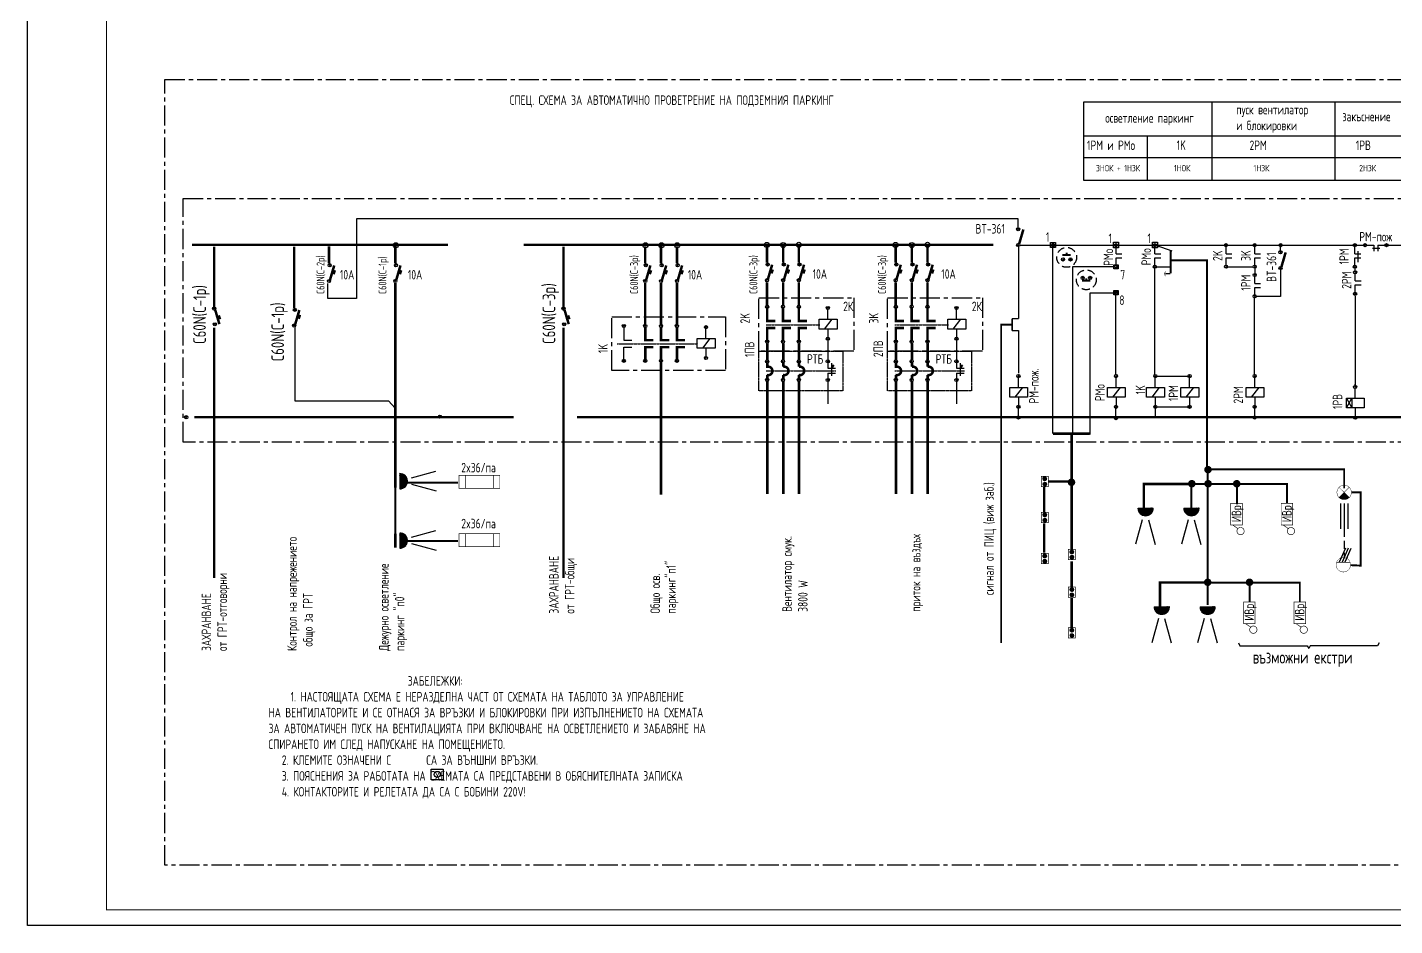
# Model space of a CAD drawing. Extents: x 25325 to 182345, y 3956 to 147305.
# Drawn here: x 42797 to 44956, y 18075 to 19494 of the extents above; entities that cross this region are included whole.
import ezdxf

# ---------------------------------------------------------------- set-up
doc = ezdxf.new("R2010")
doc.units = 0
doc.header["$MEASUREMENT"] = 0
doc.header["$PDMODE"] = 32
doc.header["$PDSIZE"] = 5
for name, pattern in [('CENTER', [50.8, 31.75, -6.35, 6.35, -6.35]), ('DASHED', [0.75, 0.5, -0.25]), ('HIDDENX2', [19.05, 12.7, -6.35])]:
    doc.linetypes.add(name, pattern=pattern)
doc.layers.get('0').update_dxf_attribs({"linetype": 'CONTINUOUS'})
doc.layers.add('CAT6A UNDERGROUND PORTS ROUTING', color=1, linetype='CONTINUOUS')
doc.layers.add('ELSH', color=111, linetype='CONTINUOUS')
doc.styles.get("Standard").update_dxf_attribs({"font": 'simplex.shx', "width": 0.7, "height": 10})
doc.styles.add('Tabla_100', font='simplex.shx', dxfattribs={"width": 0.7, "height": 20})
pattern_1 = [(45, (45513.04917, 39715.33157), (-0.08838834765, 0.08838834765), []), (135, (45513.04917, 39715.33157), (-0.08838834765, -0.08838834765), [])]
pattern_2 = [(45, (45513.04917, 39779.46226), (-0.08838834765, 0.08838834765), []), (135, (45513.04917, 39779.46226), (-0.08838834765, -0.08838834765), [])]
pattern_3 = [(45, (45513.04917, 39838.84253), (-0.08838834765, 0.08838834765), []), (135, (45513.04917, 39838.84253), (-0.08838834765, -0.08838834765), [])]
pattern_4 = [(45, (45470.26054, 39832.50863), (-0.08838834765, 0.08838834765), []), (135, (45470.26054, 39832.50863), (-0.08838834765, -0.08838834765), [])]
pattern_5 = [(45, (45470.26054, 39897.43106), (-0.08838834765, 0.08838834765), []), (135, (45470.26054, 39897.43106), (-0.08838834765, -0.08838834765), [])]
pattern_6 = [(45, (45470.26054, 39954.43611), (-0.08838834765, 0.08838834765), []), (135, (45470.26054, 39954.43611), (-0.08838834765, -0.08838834765), [])]

# ---------------------------------------------------------------- blocks, each defined once
blk = doc.blocks.new('A2_M100')
at = {"ltscale": 30}
blk.add_lwpolyline([(0, 4200), (5940.6, 4200), (5940.6, 0), (0, 0)], close=True, dxfattribs=at)
at = {"const_width": 3}
blk.add_lwpolyline([(5890.6, 4150), (200, 4150), (200, 50), (5890.6, 50)], close=True, dxfattribs=at)

msp = doc.modelspace()

# ---------------------------------------------------------------- hatches: boundary and pattern name
at = {"layer": 'CAT6A UNDERGROUND PORTS ROUTING', "linetype": 'Continuous'}
h = msp.add_hatch(dxfattribs=at)
h.set_pattern_fill('ANSI37', color=256, angle=-104.19849, style=0)
h.set_pattern_definition([(45, (40699.88047, 41806.07428), (-0.08838834765, 0.08838834765), []), (135, (40699.88047, 41806.07428), (-0.08838834765, -0.08838834765), [])])
edge = h.paths.add_edge_path()
edge.add_arc((43384.97, 18776.61), 12, 270, 450)
edge.add_line((43384.97, 18788.61), (43384.97, 18764.61))
at = {"layer": 'CAT6A UNDERGROUND PORTS ROUTING'}
h = msp.add_hatch(dxfattribs=at)
h.set_pattern_fill('ANSI37', color=256, angle=-104.19849, style=0)
h.set_pattern_definition(pattern_6)
edge = h.paths.add_edge_path()
edge.add_arc((44403.22, 18780.47), 2.74, 0, 360)
at = {"layer": 'CAT6A UNDERGROUND PORTS ROUTING', "linetype": 'Continuous'}
h = msp.add_hatch(color=256, dxfattribs=at)
edge = h.paths.add_edge_path()
edge.add_arc((44445.43, 18775.05), 6, 255.80151, 615.80151)
h = msp.add_hatch(color=256, dxfattribs=at)
edge = h.paths.add_edge_path()
edge.add_arc((44661.01, 18794.99), 6, -75.80151, 284.19849, ccw=False)
at = {"layer": 'CAT6A UNDERGROUND PORTS ROUTING'}
h = msp.add_hatch(dxfattribs=at)
h.set_pattern_fill('ANSI37', color=256, angle=-104.19849, style=0)
h.set_pattern_definition(pattern_6)
edge = h.paths.add_edge_path()
edge.add_arc((44403.34, 18772.15), 2.74, 0, 360)
at = {"layer": 'CAT6A UNDERGROUND PORTS ROUTING', "linetype": 'Continuous'}
h = msp.add_hatch(color=256, dxfattribs=at)
edge = h.paths.add_edge_path()
edge.add_arc((44635.42, 18772.71), 6, -75.80151, 284.19849, ccw=False)
h = msp.add_hatch(color=256, dxfattribs=at)
edge = h.paths.add_edge_path()
edge.add_arc((44661.15, 18772.71), 6, -75.80151, 284.19849, ccw=False)
h = msp.add_hatch(color=256, dxfattribs=at)
edge = h.paths.add_edge_path()
edge.add_arc((44706.35, 18772.71), 6, -75.80151, 284.19849, ccw=False)
at = {"layer": 'CAT6A UNDERGROUND PORTS ROUTING'}
h = msp.add_hatch(color=256, dxfattribs=at)
edge = h.paths.add_edge_path()
edge.add_line((44884.02, 18750.91), (44875.97, 18758.99))
edge.add_line((44875.97, 18758.99), (44867.89, 18750.91))
edge.add_arc((44875.96, 18758.97), 11.4, 225.0065, 315.0202)
h = msp.add_hatch(dxfattribs=at)
h.set_pattern_fill('ANSI37', color=256, angle=-104.19849, style=0)
h.set_pattern_definition(pattern_5)
edge = h.paths.add_edge_path()
edge.add_arc((44403.22, 18723.47), 2.74, 0, 360)
h = msp.add_hatch(dxfattribs=at)
h.set_pattern_fill('ANSI37', color=256, angle=-104.19849, style=0)
h.set_pattern_definition(pattern_5)
edge = h.paths.add_edge_path()
edge.add_arc((44403.34, 18715.15), 2.74, 0, 360)
at = {"layer": 'CAT6A UNDERGROUND PORTS ROUTING', "linetype": 'Continuous'}
h = msp.add_hatch(dxfattribs=at)
h.set_pattern_fill('ANSI37', color=256, angle=-104.19849, style=0)
h.set_pattern_definition([(225, (21533.01332, 21419.23236), (-0.08838834765, 0.08838834765), []), (135, (21533.01332, 21419.23236), (0.08838834765, 0.08838834765), [])])
edge = h.paths.add_edge_path()
edge.add_arc((44562.48, 18734.14), 12, -180, 0, ccw=False)
edge.add_line((44550.48, 18734.14), (44574.48, 18734.14))
h = msp.add_hatch(dxfattribs=at)
h.set_pattern_fill('ANSI37', color=256, angle=-104.19849, style=0)
h.set_pattern_definition([(225, (21605.36904, 21419.23236), (-0.08838834765, 0.08838834765), []), (135, (21605.36904, 21419.23236), (0.08838834765, 0.08838834765), [])])
edge = h.paths.add_edge_path()
edge.add_arc((44634.83, 18734.14), 12, -180, 0, ccw=False)
edge.add_line((44622.83, 18734.14), (44646.83, 18734.14))
h = msp.add_hatch(dxfattribs=at)
h.set_pattern_fill('ANSI37', color=256, angle=-104.19849, style=0)
h.set_pattern_definition([(45, (40699.88047, 41712.32375), (-0.08838834765, 0.08838834765), []), (135, (40699.88047, 41712.32375), (-0.08838834765, -0.08838834765), [])])
edge = h.paths.add_edge_path()
edge.add_arc((43384.97, 18682.86), 12, 270, 450)
edge.add_line((43384.97, 18694.86), (43384.97, 18670.86))
at = {"layer": 'CAT6A UNDERGROUND PORTS ROUTING'}
h = msp.add_hatch(dxfattribs=at)
h.set_pattern_fill('ANSI37', color=256, angle=-104.19849, style=0)
h.set_pattern_definition(pattern_4)
edge = h.paths.add_edge_path()
edge.add_arc((44403.22, 18658.55), 2.74, 0, 360)
h = msp.add_hatch(dxfattribs=at)
h.set_pattern_fill('ANSI37', color=256, angle=-104.19849, style=0)
h.set_pattern_definition(pattern_4)
edge = h.paths.add_edge_path()
edge.add_arc((44403.34, 18650.23), 2.74, 0, 360)
h = msp.add_hatch(dxfattribs=at)
h.set_pattern_fill('ANSI37', color=256, angle=-104.19849, style=0)
h.set_pattern_definition(pattern_3)
edge = h.paths.add_edge_path()
edge.add_arc((44446.01, 18664.88), 2.74, 0, 360)
h = msp.add_hatch(dxfattribs=at)
h.set_pattern_fill('ANSI37', color=256, angle=-104.19849, style=0)
h.set_pattern_definition(pattern_3)
edge = h.paths.add_edge_path()
edge.add_arc((44446.13, 18656.56), 2.74, 0, 360)
for points in [[(44868.85, 18649.35), (44870.86, 18657.11), (44873.22, 18656.11)], [(44873.35, 18649.25), (44875.36, 18657.01), (44877.72, 18656.01)], [(44877.59, 18649.22), (44879.6, 18656.98), (44881.96, 18655.98)]]:
    msp.add_hatch(color=256, dxfattribs=at).paths.add_polyline_path(points)
at = {"layer": 'CAT6A UNDERGROUND PORTS ROUTING', "linetype": 'Continuous'}
h = msp.add_hatch(color=256, dxfattribs=at)
edge = h.paths.add_edge_path()
edge.add_arc((44660.54, 18617.01), 6, -75.80151, 284.19849, ccw=False)
h = msp.add_hatch(color=256, dxfattribs=at)
edge = h.paths.add_edge_path()
edge.add_arc((44726.55, 18617.01), 6, -75.80151, 284.19849, ccw=False)
at = {"layer": 'CAT6A UNDERGROUND PORTS ROUTING'}
h = msp.add_hatch(dxfattribs=at)
h.set_pattern_fill('ANSI37', color=256, angle=-104.19849, style=0)
h.set_pattern_definition(pattern_2)
edge = h.paths.add_edge_path()
edge.add_arc((44446.01, 18605.5), 2.74, 0, 360)
h = msp.add_hatch(dxfattribs=at)
h.set_pattern_fill('ANSI37', color=256, angle=-104.19849, style=0)
h.set_pattern_definition(pattern_2)
edge = h.paths.add_edge_path()
edge.add_arc((44446.13, 18597.18), 2.74, 0, 360)
at = {"layer": 'CAT6A UNDERGROUND PORTS ROUTING', "linetype": 'Continuous'}
h = msp.add_hatch(dxfattribs=at)
h.set_pattern_fill('ANSI37', color=256, angle=-104.19849, style=0)
h.set_pattern_definition([(225, (21558.57844, 21263.52743), (-0.08838834765, 0.08838834765), []), (135, (21558.57844, 21263.52743), (0.08838834765, 0.08838834765), [])])
edge = h.paths.add_edge_path()
edge.add_arc((44588.04, 18578.44), 12, -180, 0, ccw=False)
edge.add_line((44576.04, 18578.44), (44600.04, 18578.44))
h = msp.add_hatch(dxfattribs=at)
h.set_pattern_fill('ANSI37', color=256, angle=-104.19849, style=0)
h.set_pattern_definition([(225, (21630.93415, 21263.52743), (-0.08838834765, 0.08838834765), []), (135, (21630.93415, 21263.52743), (0.08838834765, 0.08838834765), [])])
edge = h.paths.add_edge_path()
edge.add_arc((44660.4, 18578.44), 12, -180, 0, ccw=False)
edge.add_line((44648.4, 18578.44), (44672.4, 18578.44))
at = {"layer": 'CAT6A UNDERGROUND PORTS ROUTING'}
h = msp.add_hatch(dxfattribs=at)
h.set_pattern_fill('ANSI37', color=256, angle=-104.19849, style=0)
h.set_pattern_definition(pattern_1)
edge = h.paths.add_edge_path()
edge.add_arc((44446.01, 18541.37), 2.74, 0, 360)
h = msp.add_hatch(dxfattribs=at)
h.set_pattern_fill('ANSI37', color=256, angle=-104.19849, style=0)
h.set_pattern_definition(pattern_1)
edge = h.paths.add_edge_path()
edge.add_arc((44446.13, 18533.05), 2.74, 0, 360)

# ---------------------------------------------------------------- linework, layer by layer
at = {"layer": 'CAT6A UNDERGROUND PORTS ROUTING', "linetype": 'Continuous'}
for p, q in [((43384.97, 18788.61), (43384.97, 18764.61)), ((43403.35, 18782.01), (43441.99, 18792.36)), ((43403.58, 18772.09), (43442.22, 18761.74)), ((44550.48, 18734.14), (44574.48, 18734.14)), ((44622.83, 18734.14), (44646.83, 18734.14)), ((43384.97, 18694.86), (43384.97, 18670.86)), ((43403.35, 18688.25), (43441.99, 18698.61)), ((44557.08, 18715.76), (44546.73, 18677.13)), ((44567, 18715.53), (44577.35, 18676.89)), ((44629.44, 18715.76), (44619.09, 18677.13)), ((44639.35, 18715.53), (44649.7, 18676.89)), ((43403.58, 18678.34), (43442.22, 18667.99)), ((44576.04, 18578.44), (44600.04, 18578.44)), ((44648.4, 18578.44), (44672.4, 18578.44)), ((44582.65, 18560.06), (44572.29, 18521.42)), ((44592.56, 18559.82), (44602.91, 18521.19)), ((44655, 18560.06), (44644.65, 18521.42)), ((44664.92, 18559.82), (44675.27, 18521.19))]:
    msp.add_line(p, q, dxfattribs=at)
at = {"layer": 'CAT6A UNDERGROUND PORTS ROUTING'}
for p, q in [((44870, 18741.44), (44870, 18701.68)), ((44876, 18741.44), (44876, 18701.68)), ((44882, 18741.44), (44882, 18701.68)), ((44868.85, 18649.35), (44878.52, 18671.31)), ((44873.35, 18649.25), (44883.01, 18671.21)), ((44877.59, 18649.22), (44887.25, 18671.18))]:
    msp.add_line(p, q, dxfattribs=at)
for points, const_width in [([(44591.64, 19103.19), (44591.64, 19105.45)], 0.6), ([(44592.85, 19101.45), (44592.85, 19107.19)], 0.6), ([(44594.07, 19100.05), (44594.07, 19108.76)], 0.6), ([(44867.85, 18767.01), (44884.09, 18750.98)], 0.6), ([(44883.99, 18767.01), (44867.89, 18750.91)], 0.6), ([(44708.17, 18701.88), (44699.91, 18707.61)], 1), ([(44787.74, 18701.88), (44779.48, 18707.61)], 1), ([(44864.02, 18648.66), (44885.07, 18648.66)], 1), ([(44728.36, 18546.18), (44720.11, 18551.91)], 1), ([(44807.93, 18546.18), (44799.67, 18551.91)], 1)]:
    msp.add_lwpolyline(points, dxfattribs=dict(at, const_width=const_width))
at = {"layer": 'CAT6A UNDERGROUND PORTS ROUTING', "const_width": 1}
for points in [[(43478.3, 18785.9), (43542.91, 18785.9), (43542.91, 18765.5), (43478.3, 18765.5)], [(43488.44, 18785.9), (43532.89, 18785.9), (43532.89, 18765.67), (43488.44, 18765.67)], [(44397.74, 18784.62), (44408.73, 18784.62), (44408.73, 18768.18), (44397.74, 18768.18)], [(44696.91, 18707.61), (44696.91, 18741.63), (44715.22, 18741.63), (44715.22, 18707.61)], [(44776.48, 18707.61), (44776.48, 18741.63), (44794.78, 18741.63), (44794.78, 18707.61)], [(44397.74, 18727.62), (44408.73, 18727.62), (44408.73, 18711.18), (44397.74, 18711.18)], [(43478.3, 18693.66), (43542.91, 18693.66), (43542.91, 18673.26), (43478.3, 18673.26)], [(43488.44, 18693.66), (43532.89, 18693.66), (43532.89, 18673.43), (43488.44, 18673.43)], [(44397.74, 18662.7), (44408.73, 18662.7), (44408.73, 18646.25), (44397.74, 18646.25)], [(44440.53, 18669.03), (44451.52, 18669.03), (44451.52, 18652.59), (44440.53, 18652.59)], [(44440.53, 18609.65), (44451.52, 18609.65), (44451.52, 18593.21), (44440.53, 18593.21)], [(44717.1, 18551.91), (44717.1, 18585.92), (44735.41, 18585.92), (44735.41, 18551.91)], [(44796.67, 18551.91), (44796.67, 18585.92), (44814.97, 18585.92), (44814.97, 18551.91)], [(44440.53, 18545.52), (44451.52, 18545.52), (44451.52, 18529.08), (44440.53, 18529.08)]]:
    msp.add_lwpolyline(points, close=True, dxfattribs=at)
at = {"layer": 'CAT6A UNDERGROUND PORTS ROUTING'}
for points, const_width in [([(44887.36, 18758.98, -1.0001166), (44864.55, 18758.98, -0.4141453), (44875.96, 18770.38, -0.4142819), (44887.36, 18758.98, -2.3065602)], 0.6), ([(44706.63, 18697.88, 2.4142136), (44712.38, 18703.62, 0.4142136), (44706.63, 18697.88, -6.277753)], 1), ([(44786.2, 18697.88, 2.4142136), (44791.95, 18703.62, 0.4142136), (44786.2, 18697.88, -6.277753)], 1), ([(44886.06, 18644.65, -1.0001166), (44863.25, 18644.65, -0.4141453), (44874.66, 18656.06, -0.4142819), (44886.06, 18644.65, -2.3065602)], 0.6), ([(44726.82, 18542.17, 2.4142136), (44732.57, 18547.92, 0.4142136), (44726.82, 18542.17, -6.277753)], 1), ([(44806.39, 18542.17, 2.4142136), (44812.14, 18547.92, 0.4142136), (44806.39, 18542.17, -6.277753)], 1)]:
    msp.add_lwpolyline(points, format="xyb", dxfattribs=dict(at, const_width=const_width))
for centre in [(44403.22, 18780.47), (44403.34, 18772.15), (44403.22, 18723.47), (44403.34, 18715.15), (44403.22, 18658.55), (44403.34, 18650.23), (44446.01, 18664.88), (44446.13, 18656.56), (44446.01, 18605.5), (44446.13, 18597.18), (44446.01, 18541.37), (44446.13, 18533.05)]:
    msp.add_circle(centre, 2.74, dxfattribs=at)
for centre, start, end in [((43384.97, 18776.61), 270, 90), ((44562.48, 18734.14), 180, 0), ((44634.83, 18734.14), 180, 0), ((43384.97, 18682.86), 270, 90), ((44588.04, 18578.44), 180, 0), ((44660.4, 18578.44), 180, 0)]:
    msp.add_arc(centre, 12, start, end, dxfattribs=at)
at = {"layer": 'ELSH'}
for p, q in [((44666.85, 19375.39), (44666.85, 19250.95)), ((44861.01, 19375.89), (44861.01, 19251.46)), ((44466.2, 19322.06), (45247.23, 19322.06)), ((44565, 19322.2), (44565, 19251.1)), ((44666.85, 19322.57), (44666.85, 19251.47)), ((44466.2, 19287.78), (45247.23, 19287.78)), ((44361.23, 19190.85), (43316.61, 19190.85)), ((43316.61, 19190.85), (43316.61, 19065.39)), ((44361.23, 19174.09), (44361.23, 19191.1)), ((44363.85, 19149.54), (44807.1, 19149.54)), ((44416.18, 18851.89), (44416.18, 19149.54)), ((44578.85, 19149.69), (44603.71, 19140.73)), ((44737.06, 19149.48), (44907.22, 19149.48)), ((44775.33, 19137.83), (44775.33, 19149.48)), ((44911.14, 19149.48), (44922.82, 19149.48)), ((44922.82, 19149.48), (44922.82, 19140.07)), ((44929.15, 19149.48), (44940.19, 19149.48)), ((44929.15, 19149.48), (44929.15, 19140.07)), ((44945.11, 19149.48), (45190.66, 19149.48)), ((44361.97, 19146.94), (44361.97, 19033.61)), ((44515.78, 19135.81), (44515.78, 19146.85)), ((44515.78, 19135.81), (44525.19, 19135.81)), ((44515.78, 19129.48), (44525.19, 19129.48)), ((44515.78, 19117.8), (44515.78, 19129.48)), ((44577.01, 19135.81), (44577.01, 19146.85)), ((44577.01, 19135.81), (44586.42, 19135.81)), ((44577.01, 19129.48), (44586.42, 19129.48)), ((44577.01, 19117.8), (44577.01, 19129.48)), ((44689.43, 19135.81), (44689.43, 19147.06)), ((44689.43, 19135.81), (44698.84, 19135.81)), ((44689.43, 19117.8), (44689.43, 19129.48)), ((44689.43, 19129.48), (44698.84, 19129.48)), ((44734.67, 19135.81), (44734.67, 19147.06)), ((44734.67, 19135.81), (44744.08, 19135.81)), ((44734.67, 19117.8), (44734.67, 19129.48)), ((44734.67, 19129.48), (44744.08, 19129.48)), ((44892.87, 19135.81), (44892.87, 19146.85)), ((44892.87, 19135.81), (44902.28, 19135.81)), ((44892.87, 19117.8), (44892.87, 19129.48)), ((44892.87, 19129.48), (44902.28, 19129.48)), ((44897.84, 19122.43), (44897.84, 19139.98)), ((44920.51, 19144.91), (44932.02, 19144.91)), ((44447.81, 18852.47), (44447.81, 19115.81)), ((44447.81, 19115.81), (44513.27, 19115.81)), ((44577.01, 18944.47), (44577.01, 19113.46)), ((44579, 19115.03), (44603.14, 19115.03)), ((44691.46, 19115.15), (44732.5, 19115.15)), ((44734.77, 19112.8), (44734.77, 19104.82)), ((44775.34, 19110.84), (44775.34, 19068.53)), ((44892.91, 19114.88), (44892.91, 19108.74)), ((43271.19, 19065.39), (43271.19, 19088.78)), ((44601.41, 19104.41), (44593.94, 19104.41)), ((44734.67, 19088.78), (44734.67, 19100.03)), ((44734.67, 19088.78), (44744.08, 19088.78)), ((44893.2, 19092.94), (44893.2, 19103.97)), ((44893.2, 19092.94), (44902.61, 19092.94)), ((44893.2, 19074.93), (44893.2, 19086.61)), ((44893.2, 19086.61), (44902.61, 19086.61)), ((43316.61, 19065.39), (43271.19, 19065.39)), ((44474.83, 18850.5), (44474.83, 19074.34)), ((44474.83, 19074.34), (44515.97, 19074.34)), ((44515.69, 18944.64), (44515.69, 19074.34)), ((44734.51, 18944.61), (44734.51, 19067.17)), ((44734.67, 19070.77), (44734.67, 19082.45)), ((44734.67, 19082.45), (44744.08, 19082.45)), ((44775.34, 19068.53), (44736.52, 19068.53)), ((44893.19, 19068.97), (44893.26, 18928.12)), ((44060.77, 19032.39), (44060.77, 19047.73)), ((44263.9, 19032.39), (44263.9, 19047.73)), ((43219.21, 19019.62), (43219.21, 18903.59)), ((43738.73, 19020.03), (43738.73, 18999.49)), ((44055.65, 19017.06), (44067.59, 19032.39)), ((44258.79, 19017.06), (44270.73, 19032.39)), ((44351.76, 19033.61), (44361.97, 19033.61)), ((43738.73, 18999.49), (43751.56, 18999.49)), ((43863.2, 18986.71), (43875.14, 19002.05)), ((43868.31, 19002.05), (43868.31, 19017.39)), ((44060.57, 19001.71), (44060.57, 18955.4)), ((44060.77, 19017.91), (44060.77, 19004.27)), ((44263.71, 19001.71), (44263.71, 18955.4)), ((44263.9, 19017.91), (44263.9, 19004.27)), ((44351.76, 19014.5), (44361.97, 19014.5)), ((44361.97, 19014.5), (44361.97, 18947.11)), ((43738.73, 18966.82), (43738.73, 18988.41)), ((43738.73, 18988.41), (43751.56, 18988.41)), ((43868.31, 18987.56), (43868.31, 18973.93)), ((44060.57, 18955.4), (44072.64, 18955.4)), ((44067.24, 18943.35), (44067.24, 18963.33)), ((44067.24, 18959.84), (44070.1, 18959.84)), ((44070.1, 18959.84), (44067.24, 18955.4)), ((44263.71, 18955.4), (44275.77, 18955.4)), ((44270.37, 18943.35), (44270.37, 18963.33)), ((44270.37, 18959.84), (44273.23, 18959.84)), ((44273.23, 18959.84), (44270.37, 18955.4)), ((44060.57, 18947.15), (44060.57, 18898.94)), ((44060.57, 18947.15), (44072.64, 18947.15)), ((44263.71, 18947.15), (44263.71, 18898.94)), ((44263.71, 18947.15), (44275.77, 18947.15)), ((44361.72, 18940.13), (44361.72, 18940.78)), ((44361.72, 18924.79), (44361.72, 18940.13)), ((44515.77, 18940.13), (44515.77, 18940.78)), ((44515.77, 18924.79), (44515.77, 18940.13)), ((44577.75, 18940.13), (44577.75, 18940.78)), ((44577.75, 18924.79), (44577.75, 18940.13)), ((44579.28, 18942.61), (44630.1, 18942.61)), ((44631.85, 18940.13), (44631.85, 18940.78)), ((44631.85, 18924.79), (44631.85, 18940.13)), ((44734.75, 18940.13), (44734.75, 18940.78)), ((44734.75, 18924.79), (44734.75, 18940.13)), ((44356.6, 18909.45), (44368.54, 18924.79)), ((44510.65, 18909.45), (44522.59, 18924.79)), ((44572.63, 18909.45), (44584.57, 18924.79)), ((44626.74, 18909.45), (44638.67, 18924.79)), ((44729.63, 18909.45), (44741.57, 18924.79)), ((44893.24, 18923.05), (44893.24, 18923.7)), ((44893.24, 18907.71), (44893.24, 18923.05)), ((44893.26, 18928.12), (44893.26, 18929.98)), ((43219.21, 18903.59), (43366.97, 18903.59)), ((43366.97, 18903.59), (43377.53, 18892.08)), ((44361.65, 18878.59), (44361.65, 18891.93)), ((44361.72, 18909.45), (44361.72, 18896.67)), ((44361.72, 18896.67), (44361.72, 18896.08)), ((44515.69, 18878.59), (44515.69, 18891.93)), ((44515.77, 18909.45), (44515.77, 18896.67)), ((44515.77, 18896.67), (44515.77, 18896.08)), ((44577.32, 18892.16), (44577.32, 18878.18)), ((44577.75, 18909.45), (44577.75, 18896.67)), ((44577.75, 18896.67), (44577.75, 18896.08)), ((44580.24, 18894.4), (44631.07, 18894.4)), ((44631.85, 18909.45), (44631.85, 18896.67)), ((44631.85, 18896.67), (44631.85, 18896.08)), ((44734.67, 18878.59), (44734.67, 18891.93)), ((44734.75, 18909.45), (44734.75, 18896.67)), ((44734.75, 18896.67), (44734.75, 18896.08)), ((44879.59, 18907.71), (44888.13, 18892.37)), ((44879.59, 18892.37), (44888.13, 18907.71)), ((44893.24, 18892.37), (44893.24, 18879.59)), ((44515.77, 18878.91), (44515.77, 18878.32)), ((44893.24, 18879.59), (44893.24, 18879)), ((44708.89, 18521.25), (44711.34, 18516.82)), ((44711.34, 18516.82), (44817.62, 18516.82)), ((44817.62, 18516.82), (44820.07, 18512.4)), ((44822.51, 18516.82), (44820.07, 18512.4)), ((44928.79, 18516.82), (44822.51, 18516.82)), ((44931.24, 18521.25), (44928.79, 18516.82))]:
    msp.add_line(p, q, dxfattribs=at)
at = {"layer": 'ELSH', "linetype": 'DASHED'}
for p, q in [((43963.56, 19023.87), (44047.98, 19023.87)), ((44166.69, 19023.87), (44251.11, 19023.87)), ((43727.99, 18993.53), (43855.52, 18993.53)), ((43963.56, 18951.24), (44073.64, 18951.24)), ((44166.69, 18951.24), (44276.77, 18951.24))]:
    msp.add_line(p, q, dxfattribs=at)
at = {"layer": 'ELSH', "linetype": 'HIDDENX2'}
msp.add_line((44876, 18701.68), (44876, 18655.04), dxfattribs=at)
at = {"layer": 'ELSH', "linetype": 'CENTER'}
for points in [[(43014.06, 19411.09), (45304.05, 19411.09), (45304.05, 18170.12), (43014.06, 18170.12)], [(43952.01, 19066.48), (44101.7, 19066.48), (44101.7, 18982.12), (43952.01, 18982.12)], [(44155.14, 19066.48), (44304.84, 19066.48), (44304.84, 18982.12), (44155.14, 18982.12)], [(43719.55, 19036.13), (43899.25, 19036.13), (43899.25, 18951.77), (43719.55, 18951.77)]]:
    msp.add_lwpolyline(points, close=True, dxfattribs=at)
at = {"layer": 'ELSH'}
for points in [[(44465.13, 19375.72), (45247.23, 19375.72), (45247.23, 19251.47), (44465.13, 19251.47)], [(44412.37, 19153.68), (44419.98, 19153.68), (44419.98, 19146.08), (44412.37, 19146.08)], [(44511.65, 19154.19), (44519.86, 19154.19), (44519.86, 19145.43), (44511.65, 19145.43)], [(44573.1, 19154.19), (44581.31, 19154.19), (44581.31, 19145.43), (44573.1, 19145.43)], [(44512.54, 19118.46), (44519.37, 19118.46), (44519.37, 19111.91), (44512.54, 19111.91)], [(44512.17, 19077.79), (44519, 19077.79), (44519, 19071.24), (44512.17, 19071.24)], [(44047.13, 19032.39), (44075.27, 19032.39), (44075.27, 19017.06), (44047.13, 19017.06)], [(44250.26, 19032.39), (44278.4, 19032.39), (44278.4, 19017.06), (44250.26, 19017.06)], [(43854.67, 19002.05), (43882.81, 19002.05), (43882.81, 18986.71), (43854.67, 18986.71)], [(44348.08, 18924.79), (44376.22, 18924.79), (44376.22, 18909.45), (44348.08, 18909.45)], [(44502.12, 18924.79), (44530.26, 18924.79), (44530.26, 18909.45), (44502.12, 18909.45)], [(44564.1, 18924.79), (44592.24, 18924.79), (44592.24, 18909.45), (44564.1, 18909.45)], [(44618.21, 18924.79), (44646.35, 18924.79), (44646.35, 18909.45), (44618.21, 18909.45)], [(44721.1, 18924.79), (44749.25, 18924.79), (44749.25, 18909.45), (44721.1, 18909.45)], [(44879.59, 18907.71), (44888.13, 18907.71), (44888.13, 18892.37), (44879.59, 18892.37)], [(44879.59, 18907.71), (44907.73, 18907.71), (44907.73, 18892.37), (44879.59, 18892.37)], [(43434.7, 18321.94), (43453.42, 18321.94), (43453.42, 18304.93), (43434.7, 18304.93)]]:
    msp.add_lwpolyline(points, close=True, dxfattribs=at)
at = {"layer": 'ELSH', "linetype": 'CENTER'}
msp.add_lwpolyline([(45246.61, 18838.5), (43042.94, 18838.5), (43042.94, 19223.46), (45246.61, 19223.46)], dxfattribs=at)
at = {"layer": 'ELSH'}
for points, const_width in [([(44362.89, 19151.75), (44369.48, 19174.29)], 4), ([(43056.72, 19150.12), (43461.21, 19150.12)], 4), ([(43091.95, 19050.44), (43091.95, 19147.34)], 4), ([(43218.25, 19050.44), (43218.25, 19147.34)], 4), ([(43273.29, 19120.91), (43273.29, 19147.81)], 4), ([(43377.89, 19120.91), (43377.89, 19147.81)], 4), ([(43580.69, 19150.12), (44322.06, 19150.12)], 4), ([(43643.48, 19050.44), (43643.48, 19147.34)], 4), ([(43772.45, 19120.91), (43772.45, 19147.81)], 4), ([(43797.49, 19120.91), (43797.49, 19147.81)], 4), ([(43822.53, 19120.91), (43822.53, 19147.81)], 4), ([(43964.68, 19122.08), (43964.68, 19148.98)], 4), ([(43990.27, 19122.08), (43990.27, 19148.98)], 4), ([(44015.03, 19122.08), (44015.03, 19148.98)], 4), ([(44167.81, 19122.08), (44167.81, 19148.98)], 4), ([(44193.41, 19122.08), (44193.41, 19148.98)], 4), ([(44218.17, 19122.08), (44218.17, 19148.98)], 4), ([(44430.99, 19134.1), (44444.15, 19134.1)], 3), ([(44437.94, 19135.09), (44437.94, 19137.9)], 3), ([(44602.06, 19141.77), (44602.06, 19104.82)], 3), ([(44660.53, 18772.87), (44660.53, 18795.02), (44659.55, 18794.92), (44659.55, 19125.45), (44602.37, 19125.56)], 3), ([(44776.98, 19115.49), (44783.57, 19138.03)], 4), ([(43274.86, 19094.96), (43281.45, 19117.5)], 4), ([(43280.41, 19103.63), (43282.49, 19109.87)], 4), ([(43379.46, 19094.96), (43386.05, 19117.5)], 4), ([(43385.01, 19103.63), (43387.09, 19109.87)], 4), ([(43774.02, 19094.96), (43780.61, 19117.5)], 4), ([(43779.57, 19103.63), (43781.65, 19109.87)], 4), ([(43799.06, 19094.96), (43805.65, 19117.5)], 4), ([(43804.61, 19103.63), (43806.69, 19109.87)], 4), ([(43824.1, 19094.96), (43830.69, 19117.5)], 4), ([(43829.65, 19103.63), (43831.73, 19109.87)], 4), ([(43966.25, 19096.13), (43972.84, 19118.67)], 4), ([(43971.8, 19104.8), (43973.88, 19111.04)], 4), ([(43991.84, 19096.13), (43998.43, 19118.67)], 4), ([(43997.39, 19104.8), (43999.48, 19111.04)], 4), ([(44016.6, 19096.13), (44023.19, 19118.67)], 4), ([(44022.15, 19104.8), (44024.23, 19111.04)], 4), ([(44169.38, 19096.13), (44175.97, 19118.67)], 4), ([(44174.93, 19104.8), (44177.01, 19111.04)], 4), ([(44194.98, 19096.13), (44201.57, 19118.67)], 4), ([(44200.53, 19104.8), (44202.61, 19111.04)], 4), ([(44219.73, 19096.13), (44226.33, 19118.67)], 4), ([(44225.28, 19104.8), (44227.37, 19111.04)], 4), ([(43377.89, 18766.69), (43377.89, 19089.87)], 4), ([(43772.45, 19023.96), (43772.45, 19089.87)], 4), ([(43797.49, 19023.96), (43797.49, 19089.87)], 4), ([(43822.53, 19023.96), (43822.53, 19089.87)], 4), ([(43964.68, 19054.3), (43964.68, 19091.04)], 4), ([(43990.27, 19054.3), (43990.27, 19091.04)], 4), ([(44015.03, 19054.3), (44015.03, 19091.04)], 4), ([(44167.81, 19054.3), (44167.81, 19091.04)], 4), ([(44193.41, 19054.3), (44193.41, 19091.04)], 4), ([(44218.17, 19054.3), (44218.17, 19091.04)], 4), ([(44462, 19093.53), (44475.16, 19093.53)], 3), ([(44468.95, 19094.52), (44468.95, 19097.33)], 3), ([(43093.52, 19047.34), (43100.11, 19024.81)], 4), ([(43099.07, 19038.67), (43101.15, 19032.43)], 4), ([(43219.82, 19024.5), (43226.41, 19047.03)], 4), ([(43225.37, 19033.17), (43227.46, 19039.41)], 4), ([(43645.05, 19047.34), (43651.64, 19024.81)], 4), ([(43650.6, 19038.67), (43652.68, 19032.43)], 4), ([(43964.95, 19050.38), (43964.95, 19029.84), (43977.78, 19029.84)], 4), ([(43989.95, 19050.38), (43989.95, 19029.84), (44002.78, 19029.84)], 4), ([(44014.95, 19050.38), (44014.95, 19029.84), (44027.78, 19029.84)], 4), ([(44168.08, 19050.38), (44168.08, 19029.84), (44180.92, 19029.84)], 4), ([(44193.08, 19050.38), (44193.08, 19029.84), (44205.92, 19029.84)], 4), ([(44218.08, 19050.38), (44218.08, 19029.84), (44230.92, 19029.84)], 4), ([(43091.95, 18623.77), (43091.95, 19019.41)], 4), ([(43643.48, 18623.77), (43643.48, 19019.41)], 4), ([(43772.49, 19020.03), (43772.49, 18999.49), (43785.33, 18999.49)], 4), ([(43797.49, 19020.03), (43797.49, 18999.49), (43810.33, 18999.49)], 4), ([(43822.49, 19020.03), (43822.49, 18999.49), (43835.33, 18999.49)], 4), ([(43964.95, 18999.22), (43964.95, 19018.76), (43977.78, 19018.76)], 4), ([(43989.95, 18999.22), (43989.95, 19018.76), (44002.78, 19018.76)], 4), ([(44014.95, 18999.22), (44014.95, 19018.76), (44027.78, 19018.76)], 4), ([(44168.08, 18999.22), (44168.08, 19018.76), (44180.92, 19018.76)], 4), ([(44193.08, 18999.22), (44193.08, 19018.76), (44205.92, 19018.76)], 4), ([(44218.08, 18999.22), (44218.08, 19018.76), (44230.92, 19018.76)], 4), ([(44351.76, 19024.06), (44334.47, 19024.06), (44334.47, 18521.35)], 3), ([(44351.76, 19033.61), (44351.76, 19014.5)], 3), ([(43772.49, 18966.82), (43772.49, 18988.41), (43785.33, 18988.41)], 4), ([(43797.49, 18966.82), (43797.49, 18988.41), (43810.33, 18988.41)], 4), ([(43822.49, 18966.82), (43822.49, 18988.41), (43835.33, 18988.41)], 4), ([(43965.33, 18994.42), (43965.33, 18968.14)], 4), ([(43990.52, 18994.42), (43990.52, 18968.14)], 4), ([(44015.29, 18994.42), (44015.29, 18968.14)], 4), ([(44168.47, 18994.42), (44168.47, 18968.14)], 4), ([(44193.65, 18994.42), (44193.65, 18968.14)], 4), ([(44218.42, 18994.42), (44218.42, 18968.14)], 4), ([(43797.44, 18964.07), (43797.44, 18755.18)], 4), ([(43965.35, 18963.65), (43965.35, 18955.4)], 4), ([(43990.52, 18963.7), (43990.52, 18957.41)], 4), ([(44015.29, 18963.7), (44015.29, 18957.41)], 4), ([(44168.49, 18963.65), (44168.49, 18955.4)], 4), ([(44193.65, 18963.7), (44193.65, 18957.41)], 4), ([(44218.42, 18963.7), (44218.42, 18957.41)], 4), ([(43965.33, 18944.52), (43965.33, 18938.27)], 4), ([(43965.33, 18934.47), (43965.33, 18756.35)], 4), ([(43990.52, 18944.41), (43990.52, 18938.27)], 4), ([(43990.52, 18934.47), (43990.52, 18756.35)], 4), ([(44015.29, 18944.4), (44015.29, 18938.27)], 4), ([(44015.29, 18934.47), (44015.29, 18756.35)], 4), ([(44168.47, 18944.52), (44168.47, 18938.27)], 4), ([(44168.47, 18934.47), (44168.47, 18756.35)], 4), ([(44193.65, 18944.41), (44193.65, 18938.27)], 4), ([(44193.65, 18934.47), (44193.65, 18756.35)], 4), ([(44218.42, 18944.4), (44218.42, 18938.27)], 4), ([(44218.42, 18934.47), (44218.42, 18756.35)], 4), ([(44416.18, 18851.89), (44474.14, 18851.89)], 4), ([(44445.88, 18849.8), (44445.88, 18669.49)], 4), ([(43393.66, 18774.48), (43476.86, 18774.48)], 3), ([(44409.37, 18776.19), (44447.38, 18776.19)], 4), ([(44634.83, 18772.31), (44559.64, 18772.31), (44559.64, 18734.14)], 4), ([(44660.34, 18772.31), (44634.83, 18772.31), (44634.83, 18733.64)], 3), ([(43377.89, 18671.89), (43377.89, 18693.94)], 4), ([(43394.96, 18682.24), (43476.86, 18682.24)], 3), ([(44660.4, 18616.61), (44585.2, 18616.61), (44585.2, 18578.44)], 4), ([(44660.4, 18616.61), (44660.4, 18581.27)], 3)]:
    msp.add_lwpolyline(points, dxfattribs=dict(at, const_width=const_width))
at = {"layer": 'ELSH', "linetype": 'DASHED'}
for points in [[(43952.01, 18982.12), (44084.7, 18982.12), (44084.7, 18919.24), (43952.01, 18919.24)], [(44155.14, 18982.12), (44287.83, 18982.12), (44287.83, 18919.24), (44155.14, 18919.24)]]:
    msp.add_lwpolyline(points, close=True, dxfattribs=at)
at = {"layer": 'ELSH', "const_width": 4}
for points in [[(43964.72, 18957.3, -1.3756448), (43964.4, 18944.62)], [(43990.11, 18957.3, -1.3756448), (43989.79, 18944.62)], [(44014.87, 18957.3, -1.3756448), (44014.55, 18944.62)], [(44167.85, 18957.3, -1.3756448), (44167.54, 18944.62)], [(44193.25, 18957.3, -1.3756448), (44192.93, 18944.62)], [(44218, 18957.3, -1.3756448), (44217.69, 18944.62)]]:
    msp.add_lwpolyline(points, format="xyb", dxfattribs=at)
at = {"layer": 'ELSH', "linetype": 'HIDDENX2'}
for points, const_width in [([(43060.43, 18877.83), (43564.64, 18877.83)], 4), ([(43664.91, 18877.83), (45210.2, 18877.83)], 4), ([(44661.72, 18795.35), (44875.96, 18795.35), (44875.96, 18765.47)], 3), ([(43377.89, 18766.69), (43377.89, 18693.94)], 3), ([(44658.83, 18772.31), (44785.85, 18772.31), (44785.85, 18741.59)], 3), ([(44660.34, 18772.63), (44660.34, 18616.7)], 3), ([(44706.9, 18772.16), (44706.9, 18740.35)], 3), ([(44887.36, 18758.98), (44901.96, 18758.98), (44901.96, 18643.35), (44886.05, 18644.11)], 3), ([(44662.6, 18616.61), (44806.04, 18616.61), (44806.04, 18585.89)], 3), ([(44726.65, 18617.12), (44726.65, 18586.33)], 3)]:
    msp.add_lwpolyline(points, dxfattribs=dict(at, const_width=const_width))
at = {"layer": 'ELSH', "linetype": 'DASHED', "const_width": 4}
for points in [[(44402.25, 18767.95), (44402.25, 18727.36)], [(44402.25, 18710.07), (44402.25, 18663.85)], [(44445.88, 18650.11), (44445.88, 18609.53)], [(44445.88, 18592.23), (44445.88, 18546.02)]]:
    msp.add_lwpolyline(points, dxfattribs=at)
at = {"layer": 'ELSH'}
for centre, radius in [((43378.71, 19149.42), 4), ((43772.79, 19149.42), 4), ((43798.31, 19149.42), 4), ((43822.88, 19149.42), 4), ((43964.63, 19149.84), 4), ((43990.25, 19149.74), 4), ((44014.98, 19150.03), 4), ((44167.77, 19149.84), 4), ((44193.38, 19149.74), 4), ((44218.11, 19150.03), 4), ((43444.17, 18313.52), 4.78)]:
    msp.add_circle(centre, radius, dxfattribs=at)
at = {"layer": 'ELSH', "linetype": 'HIDDENX2'}
for centre in [(44437.84, 19130.2), (44468.85, 19094.78)]:
    msp.add_circle(centre, 15.68, dxfattribs=at)
at = {"layer": 'ELSH'}
for p in [(44361.25, 19174.6), (43377.53, 19150.14), (43797.13, 19150.14), (44361.35, 19149.66), (44416.24, 19149.51), (44515.78, 19149.53), (44577.01, 19149.53), (44689.43, 19149.53), (44734.67, 19149.53), (44775.72, 19149.53), (44892.87, 19149.53), (44908.85, 19149.48), (44942.87, 19149.48), (44432.15, 19126.99), (44443.9, 19126.99), (44775.34, 19138.33), (43274.33, 19117.81), (43378.92, 19117.81), (43773.48, 19117.81), (43798.53, 19117.81), (43823.57, 19117.81), (43965.71, 19118.97), (43991.31, 19118.97), (44016.07, 19118.97), (44168.85, 19118.97), (44194.44, 19118.97), (44219.2, 19118.97), (44515.78, 19115.51), (44577.01, 19115.51), (44689.43, 19115.51), (44734.67, 19115.51), (44734.67, 19102.5), (44775.45, 19113.4), (44892.87, 19115.51), (44893.2, 19106.65), (43273.29, 19092.98), (43377.89, 19092.98), (43772.45, 19092.98), (43797.49, 19092.98), (43822.53, 19092.98), (43964.68, 19094.14), (43990.27, 19094.14), (44015.03, 19094.14), (44167.81, 19094.14), (44193.41, 19094.14), (44218.17, 19094.14), (44463.16, 19097.81), (44474.91, 19097.81), (44516, 19074.52), (44734.67, 19068.85), (44893.2, 19072.63), (43091.95, 19049.33), (43219.29, 19047.34), (43643.48, 19049.33), (43964.95, 19052.28), (43989.95, 19052.28), (44014.95, 19052.28), (44060.77, 19050.29), (44168.08, 19052.28), (44193.08, 19052.28), (44218.08, 19052.28), (44263.9, 19050.29), (43092.98, 19024.5), (43218.25, 19022.51), (43644.52, 19024.5), (43738.73, 19021.93), (43772.49, 19021.93), (43797.49, 19021.93), (43822.49, 19021.93), (43868.31, 19019.94), (43964.95, 18997.17), (43989.95, 18997.17), (44014.95, 18997.17), (44060.77, 19001.72), (44168.08, 18997.17), (44193.08, 18997.17), (44218.08, 18997.17), (44263.9, 19001.72), (43738.73, 18966.82), (43772.49, 18966.82), (43797.49, 18966.82), (43822.49, 18966.82), (43868.31, 18971.37), (43964.95, 18966.01), (43989.95, 18966.01), (44014.95, 18966.01), (44060.65, 18966.01), (44168.08, 18966.01), (44193.08, 18966.01), (44218.08, 18966.01), (44263.79, 18966.01), (43964.95, 18936.55), (43989.95, 18936.55), (44014.95, 18936.55), (44060.65, 18936.55), (44168.08, 18936.55), (44193.08, 18936.55), (44218.08, 18936.55), (44263.79, 18936.55), (44361.72, 18942.69), (44515.77, 18942.69), (44577.75, 18942.69), (44631.85, 18942.69), (44734.75, 18942.69), (44893.24, 18925.61), (44361.72, 18894.11), (44515.77, 18894.11), (44577.75, 18894.11), (44631.85, 18894.11), (44734.75, 18894.11), (43047.78, 18877.75), (43448.36, 18878.52), (44361.67, 18877.34), (44515.77, 18876.36), (44734.7, 18877.34), (44893.24, 18877.04)]:
    msp.add_point(p, dxfattribs=at)

# ---------------------------------------------------------------- block references
at = {"layer": 'ELSH', "xscale": 0.625, "yscale": 0.5, "zscale": 0.5}
msp.add_blockref('A2_M100', (42796.94, 18074.69), dxfattribs=at)

# ---------------------------------------------------------------- texts
at = {"layer": 'CAT6A UNDERGROUND PORTS ROUTING', "char_height": 15, "attachment_point": 1, "rotation": 90}
for insert in [(44698.4, 18712.16), (44777.97, 18712.16), (44718.59, 18556.46), (44798.16, 18556.46)]:
    msp.add_mtext('ИВр', dxfattribs=dict(at, insert=insert))
at = {"layer": 'ELSH', "attachment_point": 1}
for s, insert, char_height in [('СПЕЦ. СХЕМА ЗА АВТОМАТИЧНО ПРОВЕТРЕНИЕ НА ПОДЗЕМНИЯ ПАРКИНГ', (43558.65, 19386.07), 15), ('пуск вентилатор\\Pи блокировки', (44705.5, 19371.07), 15), ('осветление паркинг', (44498.89, 19357.95), 15), ('закъснение', (44873.19, 19360.22), 15), ('1{\\Fsimplex|c204;РМ и РМо}', (44469.96, 19314.77), 15), ('1K', (44611.46, 19314.95), 15), ('2РМ', (44726.56, 19314.77), 15), ('1РВ', (44894.37, 19314.77), 15), ('3НОК + 1НЗК', (44484.15, 19276.12), 10), ('1НОК ', (44607.4, 19276.12), 10), (' 1НЗК', (44727.25, 19276.12), 10), ('2НЗК', (44899.69, 19276.12), 10), ('BT-361', (44293.89, 19182.84), 15), ('1', (44405.04, 19169.89), 15), ('PM-{\\Fsimplex|c204;пож}', (44899.95, 19170.35), 15), ('1', (44503.97, 19167.88), 15), ('1', (44565.42, 19167.88), 15), ('10A', (43290.39, 19110.27), 15), ('10A', (43397.71, 19110.27), 15), ('10A', (43839.63, 19110.27), 15), ('10A', (44036.76, 19111.44), 15), ('10A', (44239.9, 19111.44), 15), ('7', (44522.55, 19110.49), 15), ('8', (44520.95, 19070.13), 15), ('2К', (44085.07, 19060.31), 15), ('2К', (44288.2, 19060.31), 15), ('РТБ', (44027.88, 18977.2), 15), ('РТБ', (44231.01, 18977.2), 15), ('2x36/па', (43482.06, 18805.66), 15), ('2x36/па', (43482.06, 18717.32), 15), ('{\\fTxt|b0|i0|c204|p2; \\fSimplex|b0|i0|c204|p2;                               ЗАБЕЛЕЖКИ:\\P\\H2x;  \\H0.5x; 1. НАСТОЯЩАТА СХЕМА Е НЕРАЗДЕЛНА ЧАСТ ОТ СХЕМАТА НА ТАБЛОТО ЗА УПРАВЛЕНИЕ\\PНА ВЕНТИЛАТОРИТЕ И СЕ ОТНАСЯ ЗА ВРЪЗКИ И БЛОКИРОВКИ ПРИ ИЗПЪЛНЕНИЕТО НА СХЕМАТА\\PЗА АВТОМАТИЧЕН ПУСК НА ВЕНТИЛАЦИЯТА ПРИ ВКЛЮЧВАНЕ НА ОСВЕТЛЕНИЕТО И ЗАБАВЯНЕ НА \\PСПИРАНЕТО ИМ СЛЕД НАПУСКАНЕ НА ПОМЕЩЕНИЕТО.\\P   2. КЛЕМИТЕ ОЗНАЧЕНИ С        СА ЗА ВЪНШНИ ВРЪЗКИ.\\P   3. ПОЯСНЕНИЯ ЗА РАБОТАТА НА СХЕМАТА СА ПРЕДСТАВЕНИ В ОБЯСНИТЕЛНАТА ЗАПИСКА\\P   4. КОНТАКТОРИТЕ И РЕЛЕТАТА ДА СА С БОБИНИ 220V!  }', (43177.78, 18468.72), 15)]:
    msp.add_mtext(s, dxfattribs=dict(at, insert=insert, char_height=char_height))
at = {"layer": 'ELSH', "attachment_point": 1, "rotation": 90}
for s, insert, char_height in [('C60N(C-2p)', (43253.59, 19072.29, 9708.4), 12.5), ('C60N(C-1p)', (43351.4, 19072.29, 9708.4), 12.5), ('C60N(C-3p)', (43748.69, 19072.29, 9708.4), 12.5), ('C60N(C-3p)', (43936.99, 19072.29, 9708.4), 12.5), ('C60N(C-3p)', (44140.12, 19072.29, 9708.4), 12.5), ('{\\Fsimplex|c204;РМо}', (44496.24, 19116.88), 15), ('{\\Fsimplex|c204;РМо}', (44555.93, 19117.71), 15), ('{\\Fsimplex|c204;2}K', (44668.75, 19124.65), 15), ('{\\Fsimplex|c204;3}K', (44713.21, 19124.65), 15), ('BT-361', (44753.72, 19091.62), 15), ('1PM', (44868.34, 19119.13), 15), ('2PM', (44872.34, 19080.57), 15), ('C60N(C-1p)', (43058.88, 18993.43, 9708.4), 20), ('C60N(C-3p)', (43610.41, 18993.43, 9708.4), 20), ('1PM', (44713.21, 19077.62), 15), ('C60N(C-1p)', (43182.19, 18965.93, 9708.4), 20), ('2K', (43922.56, 19025.79), 15), ('{\\Fsimplex|c204;3}K', (44125.7, 19025.79), 15), ('{\\Fsimplex|c204;2ПВ}', (44132.88, 18972.75), 15), ('1K', (43698.22, 18979.04), 15), ('1ПВ', (43929.75, 18972.75), 15), ('{\\Fsimplex|c204;РМ}-{\\Fsimplex|c204;пож.}', (44378.62, 18899.39), 15), ('{\\Fsimplex|c204;РМо}', (44482.83, 18903.2), 15), ('1K', (44546.85, 18913.89), 15), ('1РМ', (44598.92, 18903.2), 15), ('2РМ', (44701.26, 18899.39), 15), ('1РВ', (44857.96, 18890.68), 15), ('{\\Fsimplex|c204;сигнал от ПИЦ} ({\\Fsimplex|c204;виж заб.)}', (44307.79, 18596.86), 15), ('Контрол на напрежението\\P общо за ГРТ', (43207.4, 18508.53), 15), ('{\\Fsimplex|c204;Вентилатор смук.\\P3800 }W', (43988.84, 18570.37), 15), ('{\\Fsimplex|c204;приток на въздъх}', (44191.98, 18570.37), 15), ('ЗАХРАНВАНЕ\\Pот ГРТ-общи', (43620.72, 18567.59), 15), ('ЗАХРАНВАНЕ\\Pот ГРТ-отговорни', (43072.11, 18508.53), 15), ('{\\Fsimplex|c204;Дежурно осветление\\Pпаркинг "п0"}', (43352.35, 18508.53), 15), ('{\\Fsimplex|c204;Общо осв}.\\P{\\Fsimplex|c204;паркинг"п1"}', (43780.73, 18567.59), 15)]:
    msp.add_mtext(s, dxfattribs=dict(at, insert=insert, char_height=char_height))
at = {"layer": 'ELSH', "insert": (44731.56, 18508.71), "char_height": 20, "attachment_point": 1, "style": 'Tabla_100'}
msp.add_mtext('{\\Fsimplex|c204;възможни екстри}', dxfattribs=at)

doc.saveas('drawing.dxf')
